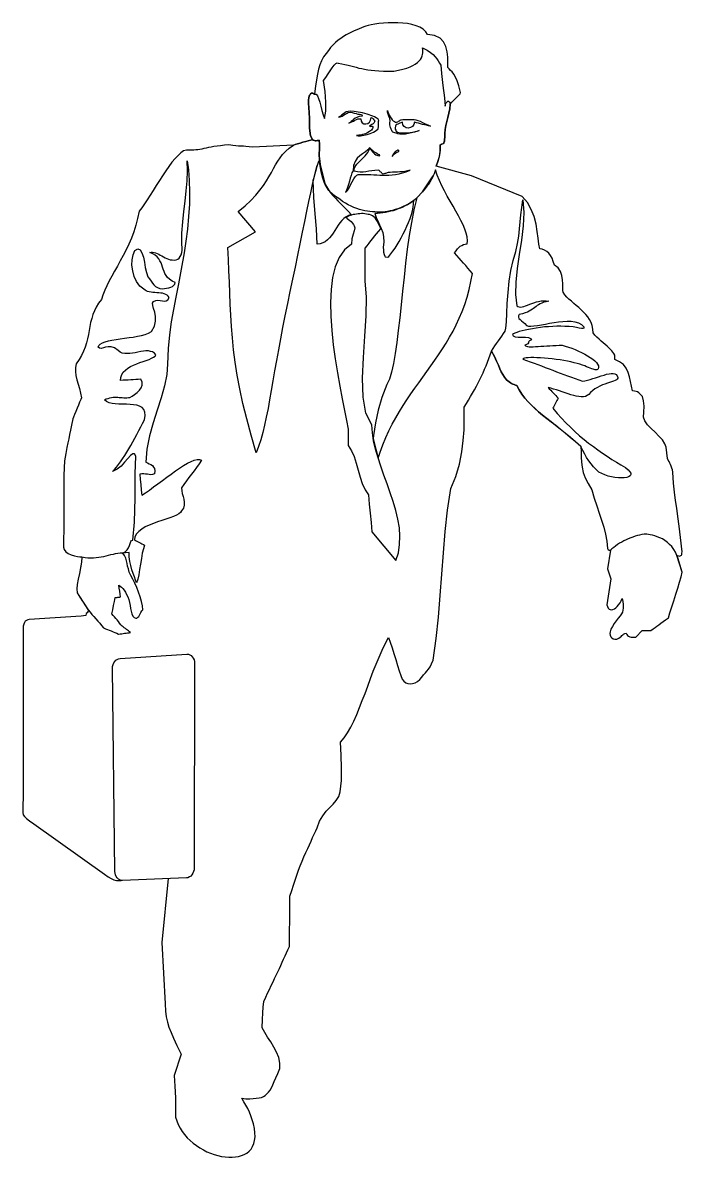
# Model space of a CAD drawing. Extents: x 142.26 to 143.29, y 55.93 to 57.7.
import ezdxf

# ---------------------------------------------------------------- set-up
doc = ezdxf.new("R2010")
doc.units = 0
doc.layers.get('0').update_dxf_attribs({"linetype": 'CONTINUOUS'})

msp = doc.modelspace()

# ---------------------------------------------------------------- linework, layer by layer
at = {"linetype": 'CONTINUOUS'}
for points in [[(142.4891, 56.3647), (142.4791, 56.2647), (142.4841, 56.1685), (142.4848, 56.1573), (142.486, 56.148), (142.4877, 56.1399), (142.4901, 56.1321), (142.4934, 56.124), (142.4974, 56.1147), (142.5027, 56.1035), (142.5093, 56.0899), (142.4984, 56.0564), (142.4993, 56.0399), (142.5001, 56.0214), (142.5005, 56.0038), (142.5003, 55.9914), (142.5022, 55.9854), (142.5046, 55.9797), (142.5074, 55.9742), (142.5108, 55.969), (142.5146, 55.964), (142.5186, 55.9592), (142.5232, 55.9549), (142.5281, 55.9507), (142.5332, 55.9469), (142.5384, 55.9435), (142.5439, 55.9402), (142.5496, 55.9373), (142.5553, 55.9349), (142.561, 55.9328), (142.5667, 55.9311), (142.5724, 55.9299), (142.5781, 55.929), (142.5836, 55.9285), (142.5889, 55.9285), (142.5941, 55.929), (142.5991, 55.9297), (142.6036, 55.9311), (142.6079, 55.933), (142.612, 55.9352), (142.6153, 55.938), (142.6184, 55.9414), (142.6208, 55.9454), (142.6229, 55.9499), (142.6241, 55.9549), (142.6248, 55.9607), (142.6246, 55.9668), (142.6239, 55.9738), (142.6222, 55.9809), (142.6203, 55.9873), (142.6181, 55.9935), (142.6158, 55.9992), (142.6132, 56.0047), (142.6103, 56.0102), (142.6072, 56.0154), (142.6039, 56.0209), (142.6101, 56.0202), (142.6165, 56.0202), (142.622, 56.0204), (142.6267, 56.0209), (142.631, 56.0214), (142.6348, 56.0223), (142.6379, 56.0238), (142.6408, 56.0254), (142.6434, 56.0276), (142.6458, 56.0302), (142.6482, 56.0335), (142.6503, 56.0373), (142.6524, 56.0418), (142.6548, 56.0471), (142.6574, 56.053), (142.6603, 56.0597), (142.6634, 56.0673), (142.6634, 56.0759), (142.6617, 56.0845), (142.6584, 56.0928), (142.6541, 56.1009), (142.6493, 56.109), (142.6443, 56.1166), (142.6398, 56.124), (142.636, 56.1311), (142.6362, 56.1442), (142.6367, 56.1545), (142.6372, 56.1635), (142.6382, 56.1721), (142.6415, 56.1788), (142.6443, 56.1852), (142.6474, 56.1911), (142.6501, 56.1971), (142.6529, 56.2028), (142.6553, 56.2083), (142.6579, 56.2135), (142.6603, 56.2185), (142.6627, 56.2238), (142.6648, 56.2288), (142.6672, 56.2335), (142.6693, 56.2385), (142.6717, 56.2435), (142.6741, 56.2483), (142.6762, 56.2533), (142.6786, 56.2585), (142.6786, 56.2816), (142.6791, 56.2997), (142.6793, 56.3171), (142.6793, 56.3371), (142.682, 56.3457), (142.6846, 56.354), (142.6872, 56.3621), (142.6898, 56.3699), (142.6927, 56.3776), (142.6955, 56.3847), (142.6984, 56.3919), (142.7012, 56.3985), (142.7041, 56.4052), (142.707, 56.4114), (142.7096, 56.4173), (142.7122, 56.423), (142.7148, 56.4288), (142.7172, 56.434), (142.7196, 56.439), (142.7217, 56.444), (142.7255, 56.4545), (142.7305, 56.4628), (142.736, 56.4697), (142.7415, 56.4757), (142.747, 56.4811), (142.7517, 56.4866), (142.7555, 56.4928), (142.7579, 56.5004), (142.7598, 56.518), (142.7601, 56.5373), (142.7591, 56.5573), (142.7584, 56.5778), (142.7639, 56.5847), (142.7693, 56.5926), (142.7743, 56.6014), (142.7791, 56.6109), (142.7836, 56.6211), (142.7881, 56.6319), (142.7924, 56.6428), (142.7967, 56.6542), (142.8008, 56.6657), (142.805, 56.6773), (142.8096, 56.6888), (142.8139, 56.7), (142.8186, 56.7111), (142.8234, 56.7219), (142.8284, 56.7319), (142.8336, 56.7414), (142.8362, 56.7342), (142.8389, 56.7257), (142.8417, 56.7166), (142.8446, 56.7071), (142.8474, 56.698), (142.8501, 56.6895), (142.8524, 56.6821), (142.8546, 56.6764), (142.8572, 56.6733), (142.8603, 56.6709), (142.8636, 56.6697), (142.8672, 56.6692), (142.871, 56.6697), (142.8748, 56.6709), (142.8786, 56.673), (142.8822, 56.6757), (142.8853, 56.6797), (142.8881, 56.6831), (142.891, 56.6861), (142.8934, 56.689), (142.896, 56.6923), (142.8984, 56.6959), (142.9008, 56.7004), (142.9031, 56.7059), (142.9079, 56.74), (142.9115, 56.7735), (142.9143, 56.8071), (142.9167, 56.8407), (142.9191, 56.874), (142.922, 56.9073), (142.9258, 56.9409), (142.931, 56.9745), (142.9386, 56.9935), (142.9443, 57.0128), (142.9479, 57.0319), (142.9503, 57.0497), (142.9515, 57.0664), (142.9517, 57.0809), (142.9517, 57.0928), (142.9517, 57.1019), (142.9553, 57.1076), (142.9586, 57.113), (142.9617, 57.1185), (142.9648, 57.1238), (142.9677, 57.129), (142.9708, 57.1345), (142.9734, 57.1397), (142.976, 57.145), (142.9786, 57.1502), (142.9812, 57.1557), (142.9836, 57.1611), (142.986, 57.1666), (142.9881, 57.1721), (142.9903, 57.1778), (142.9924, 57.1838), (142.9946, 57.1897), (142.9991, 57.1811), (143.0024, 57.174), (143.0053, 57.1676), (143.0074, 57.1621), (143.0096, 57.1573), (143.012, 57.1528), (143.0146, 57.1488), (143.0179, 57.1447), (143.0201, 57.1431), (143.022, 57.1414), (143.0239, 57.1402), (143.0258, 57.139), (143.0277, 57.138), (143.0296, 57.1371), (143.0317, 57.1364), (143.0339, 57.1357), (143.0377, 57.1288), (143.042, 57.1223), (143.0467, 57.1161), (143.0515, 57.1104), (143.0567, 57.105), (143.0624, 57.0997), (143.0681, 57.0945), (143.0743, 57.0895), (143.0808, 57.0842), (143.0877, 57.079), (143.0948, 57.0735), (143.102, 57.0678), (143.1098, 57.0616), (143.1177, 57.0552), (143.1258, 57.0483), (143.1343, 57.0407), (143.1346, 57.0319), (143.1346, 57.0238), (143.1351, 57.0157), (143.136, 57.0078), (143.1379, 56.9997), (143.1408, 56.9911), (143.1453, 56.9823), (143.1512, 56.9726), (143.1551, 56.9597), (143.1591, 56.9476), (143.1629, 56.9359), (143.1665, 56.925), (143.1698, 56.914), (143.1724, 56.903), (143.1746, 56.8921), (143.1758, 56.8809), (143.1762, 56.88), (143.177, 56.879), (143.1784, 56.8783), (143.1803, 56.8783), (143.1755, 56.8488), (143.181, 56.8333), (143.1748, 56.7928), (143.1755, 56.79), (143.1767, 56.7876), (143.1786, 56.7857), (143.1817, 56.7847), (143.1841, 56.7852), (143.1865, 56.7864), (143.1889, 56.7881), (143.191, 56.7902), (143.1931, 56.7928), (143.1953, 56.7957), (143.197, 56.799), (143.1986, 56.8026), (143.1996, 56.7981), (143.2001, 56.7931), (143.2001, 56.7873), (143.1993, 56.7812), (143.1977, 56.7788), (143.1953, 56.7757), (143.1924, 56.7721), (143.1891, 56.7678), (143.186, 56.7635), (143.1834, 56.759), (143.1812, 56.7547), (143.1801, 56.7507), (143.1796, 56.7478), (143.1801, 56.7452), (143.181, 56.7428), (143.1827, 56.7409), (143.1848, 56.7395), (143.1874, 56.739), (143.1903, 56.7392), (143.1936, 56.7407), (143.1958, 56.7419), (143.1972, 56.7433), (143.1984, 56.7445), (143.1996, 56.7457), (143.2005, 56.7469), (143.2017, 56.7476), (143.2029, 56.7481), (143.2048, 56.7483), (143.2058, 56.7464), (143.2072, 56.7447), (143.2086, 56.7435), (143.2105, 56.7426), (143.2127, 56.7421), (143.2151, 56.7419), (143.2177, 56.7419), (143.2203, 56.7423), (143.2298, 56.7526), (143.2436, 56.7526), (143.247, 56.7552), (143.2501, 56.7573), (143.2529, 56.7595), (143.256, 56.7616), (143.2591, 56.764), (143.2627, 56.7664), (143.2665, 56.769), (143.271, 56.7723), (143.2734, 56.7804), (143.2763, 56.7897), (143.2793, 56.7992), (143.2824, 56.8092), (143.2855, 56.819), (143.2884, 56.8283), (143.2908, 56.8366), (143.2927, 56.8438), (143.2846, 56.8697), (143.2865, 56.8692), (143.2882, 56.869), (143.2896, 56.8692), (143.2905, 56.8697), (143.2912, 56.8704), (143.2917, 56.8716), (143.2922, 56.8735), (143.2924, 56.8757), (143.2901, 56.898), (143.2879, 56.9159), (143.2858, 56.9309), (143.2839, 56.9438), (143.282, 56.9559), (143.2805, 56.9688), (143.2789, 56.983), (143.2777, 57.0004), (143.2772, 57.0038), (143.2765, 57.0066), (143.2755, 57.0095), (143.2743, 57.0121), (143.2732, 57.0145), (143.272, 57.0169), (143.2705, 57.0192), (143.2696, 57.0216), (143.2674, 57.0392), (143.2655, 57.0447), (143.2615, 57.0507), (143.256, 57.0564), (143.2501, 57.0626), (143.2439, 57.0685), (143.2384, 57.0745), (143.2341, 57.0804), (143.232, 57.0864), (143.2327, 57.0942), (143.2329, 57.1033), (143.2322, 57.1116), (143.2303, 57.1188), (143.2289, 57.1204), (143.2274, 57.1219), (143.226, 57.1233), (143.2246, 57.1245), (143.2227, 57.1257), (143.2205, 57.1264), (143.2179, 57.1271), (143.2148, 57.1276), (143.2134, 57.1347), (143.2117, 57.1419), (143.2101, 57.1492), (143.2079, 57.1561), (143.2048, 57.1628), (143.2005, 57.1685), (143.1946, 57.173), (143.187, 57.1766), (143.1874, 57.179), (143.1874, 57.1811), (143.187, 57.1833), (143.1858, 57.1857), (143.1843, 57.1878), (143.1824, 57.1902), (143.1803, 57.1923), (143.1777, 57.1947), (143.1751, 57.1973), (143.172, 57.1997), (143.1689, 57.2026), (143.1658, 57.2052), (143.1627, 57.2083), (143.1593, 57.2114), (143.1562, 57.2147), (143.1532, 57.2183), (143.1527, 57.224), (143.1517, 57.2295), (143.1501, 57.2342), (143.1477, 57.2388), (143.1451, 57.2431), (143.142, 57.2471), (143.1384, 57.2507), (143.1348, 57.2542), (143.131, 57.2576), (143.127, 57.2609), (143.1232, 57.2642), (143.1193, 57.2676), (143.1155, 57.2709), (143.1122, 57.2742), (143.1091, 57.2778), (143.1062, 57.2816), (143.106, 57.2845), (143.106, 57.289), (143.106, 57.2947), (143.1055, 57.3011), (143.1043, 57.3078), (143.1022, 57.3142), (143.0984, 57.3197), (143.0927, 57.3238), (143.091, 57.3297), (143.0891, 57.335), (143.0867, 57.3392), (143.0839, 57.3428), (143.0808, 57.3454), (143.0774, 57.3476), (143.0736, 57.3488), (143.0698, 57.3495), (143.0686, 57.3569), (143.0674, 57.3662), (143.066, 57.3769), (143.0641, 57.3883), (143.061, 57.4), (143.0565, 57.4111), (143.0505, 57.4219), (143.0422, 57.4314), (142.9629, 57.464), (142.9077, 57.4788), (142.9101, 57.4845), (142.9117, 57.4895), (142.9129, 57.494), (142.9134, 57.4981), (142.9139, 57.5016), (142.9139, 57.5052), (142.9139, 57.5085), (142.9141, 57.5121), (142.9167, 57.5133), (142.9186, 57.5142), (142.9198, 57.5154), (142.9205, 57.5169), (142.9208, 57.5183), (142.921, 57.5197), (142.921, 57.5214), (142.9212, 57.5233), (142.9212, 57.53), (142.922, 57.5364), (142.9232, 57.5426), (142.9246, 57.5488), (142.9262, 57.5552), (142.9277, 57.5616), (142.9291, 57.5685), (142.9298, 57.5757), (142.9322, 57.579), (142.9348, 57.5816), (142.9374, 57.584), (142.9398, 57.5864), (142.942, 57.5883), (142.9439, 57.5902), (142.9453, 57.5921), (142.946, 57.594), (142.9431, 57.6045), (142.9405, 57.6123), (142.9379, 57.6183), (142.9353, 57.6228), (142.9329, 57.6262), (142.9305, 57.6285), (142.9284, 57.6309), (142.9262, 57.6331), (142.9262, 57.6409), (142.926, 57.6492), (142.9253, 57.6578), (142.9232, 57.6659), (142.9196, 57.6733), (142.9139, 57.679), (142.9055, 57.6831), (142.8943, 57.6847), (142.8915, 57.6892), (142.8874, 57.6931), (142.8824, 57.6962), (142.8767, 57.6985), (142.8701, 57.7004), (142.8631, 57.7019), (142.8558, 57.7026), (142.8481, 57.7031), (142.8403, 57.7033), (142.8327, 57.7031), (142.8253, 57.7026), (142.8184, 57.7019), (142.812, 57.7009), (142.8062, 57.7), (142.8015, 57.699), (142.7977, 57.6978), (142.7946, 57.6966), (142.791, 57.6952), (142.7874, 57.6938), (142.7836, 57.6921), (142.7796, 57.6904), (142.7755, 57.6885), (142.7715, 57.6864), (142.7672, 57.6843), (142.7629, 57.6816), (142.7589, 57.6788), (142.7546, 57.6757), (142.7505, 57.6723), (142.7467, 57.6685), (142.7429, 57.6645), (142.7393, 57.66), (142.736, 57.6552), (142.732, 57.6497), (142.7286, 57.6438), (142.726, 57.6376), (142.7239, 57.6304), (142.7222, 57.6228), (142.7208, 57.6138), (142.7193, 57.6038), (142.7177, 57.5921), (142.7153, 57.5931), (142.7132, 57.5931), (142.7115, 57.5919), (142.7101, 57.5897), (142.7089, 57.5864), (142.7082, 57.5821), (142.7082, 57.5769), (142.7086, 57.5704), (142.7096, 57.5538), (142.7101, 57.5383), (142.7113, 57.5264), (142.7146, 57.5207), (142.7117, 57.5197), (142.7079, 57.5185), (142.7039, 57.5173), (142.6996, 57.5162), (142.6953, 57.515), (142.6912, 57.5138), (142.6877, 57.5128), (142.6848, 57.5119), (142.6213, 57.5085), (142.6155, 57.5092), (142.6105, 57.5097), (142.6065, 57.51), (142.6027, 57.5102), (142.5989, 57.5104), (142.5946, 57.5107), (142.5898, 57.5114), (142.5839, 57.5121), (142.577, 57.5116), (142.5708, 57.5109), (142.5653, 57.5102), (142.5605, 57.5095), (142.556, 57.5088), (142.552, 57.5081), (142.5484, 57.5071), (142.5448, 57.5064), (142.5415, 57.5057), (142.5384, 57.5052), (142.5353, 57.5045), (142.5322, 57.5043), (142.5289, 57.5038), (142.5253, 57.5038), (142.5215, 57.5038), (142.5174, 57.504), (142.5131, 57.5026), (142.5089, 57.4997), (142.5043, 57.4957), (142.4996, 57.4907), (142.4948, 57.485), (142.4901, 57.4783), (142.4851, 57.4714), (142.48, 57.464), (142.4751, 57.4564), (142.4703, 57.4485), (142.4655, 57.4409), (142.4608, 57.4333), (142.4562, 57.4261), (142.4517, 57.4197), (142.4477, 57.4138), (142.4436, 57.4085), (142.4412, 57.3971), (142.4384, 57.3864), (142.4351, 57.3761), (142.4315, 57.3662), (142.4274, 57.3569), (142.4232, 57.3478), (142.4186, 57.339), (142.4141, 57.3307), (142.4096, 57.3226), (142.4051, 57.3145), (142.4008, 57.3069), (142.3967, 57.2995), (142.3931, 57.2919), (142.3898, 57.2847), (142.387, 57.2773), (142.3846, 57.2702), (142.3801, 57.2645), (142.3765, 57.2585), (142.3736, 57.2526), (142.3712, 57.2466), (142.3693, 57.2404), (142.3677, 57.2342), (142.3665, 57.2281), (142.3653, 57.2219), (142.3641, 57.2154), (142.3627, 57.209), (142.361, 57.2026), (142.3591, 57.1959), (142.3567, 57.1895), (142.3536, 57.1828), (142.3498, 57.1764), (142.3451, 57.1697), (142.3439, 57.1638), (142.3439, 57.1578), (142.3446, 57.1514), (142.3462, 57.1447), (142.3481, 57.138), (142.3501, 57.1309), (142.352, 57.124), (142.3534, 57.1166), (142.3522, 57.1138), (142.3505, 57.1097), (142.3486, 57.105), (142.3467, 57.1002), (142.3446, 57.0952), (142.3427, 57.0904), (142.341, 57.0864), (142.3398, 57.0835), (142.3379, 57.0738), (142.3362, 57.0657), (142.3348, 57.059), (142.3334, 57.0526), (142.332, 57.0461), (142.3305, 57.0388), (142.3289, 57.0295), (142.327, 57.018), (142.3258, 56.9957), (142.3258, 56.9614), (142.326, 56.9216), (142.3253, 56.883), (142.3262, 56.879), (142.3289, 56.8757), (142.3327, 56.873), (142.3374, 56.8709), (142.3422, 56.8695), (142.347, 56.8683), (142.351, 56.8678), (142.3539, 56.8676), (142.3534, 56.8595), (142.352, 56.8509), (142.3503, 56.8419), (142.3484, 56.833), (142.3467, 56.8247), (142.346, 56.8176), (142.3467, 56.8116), (142.3491, 56.8073), (142.3636, 56.7847), (142.3631, 56.7816), (142.362, 56.7804), (142.3608, 56.779), (142.3603, 56.7759), (142.3529, 56.775), (142.2717, 56.7695), (142.2693, 56.7692), (142.2672, 56.7683), (142.2655, 56.7669), (142.2641, 56.765), (142.2631, 56.7626), (142.2624, 56.7595), (142.2622, 56.7561), (142.262, 56.7521), (142.262, 56.4902), (142.2617, 56.4802), (142.2615, 56.473), (142.2617, 56.468), (142.2624, 56.4642), (142.2641, 56.4614), (142.2672, 56.4583), (142.272, 56.4547), (142.2789, 56.45), (142.3896, 56.3714), (142.3951, 56.3673), (142.3996, 56.3645), (142.4039, 56.3626), (142.4079, 56.3616), (142.4117, 56.3614), (142.4155, 56.3616), (142.4155, 56.3616)], [(142.7255, 57.4873), (142.7255, 57.4883), (142.7251, 57.4976), (142.7253, 57.5062), (142.7255, 57.5135), (142.7248, 57.5197), (142.7232, 57.519), (142.7217, 57.5188), (142.7203, 57.5185), (142.7189, 57.5185), (142.7177, 57.5188), (142.7165, 57.5193), (142.7153, 57.5197), (142.7143, 57.5204), (142.7113, 57.5264), (142.7101, 57.5383), (142.7096, 57.5538), (142.7086, 57.5704), (142.7082, 57.5769), (142.7082, 57.5821), (142.7089, 57.5864), (142.7101, 57.5897), (142.7115, 57.5916), (142.7132, 57.5928), (142.7153, 57.5928), (142.7177, 57.5916), (142.7203, 57.5916), (142.7224, 57.589), (142.7241, 57.5847), (142.7258, 57.579), (142.7274, 57.5726), (142.7291, 57.5657), (142.731, 57.559), (142.7334, 57.5533), (142.7353, 57.5647), (142.7355, 57.5792), (142.7346, 57.5957), (142.732, 57.6131), (142.7355, 57.6178), (142.7391, 57.6231), (142.7424, 57.6281), (142.7455, 57.6328), (142.7482, 57.6366), (142.7508, 57.6395), (142.7529, 57.6407), (142.7548, 57.6402), (142.7603, 57.6392), (142.7653, 57.6381), (142.7701, 57.6369), (142.7743, 57.6357), (142.7786, 57.6347), (142.7829, 57.6335), (142.7872, 57.6323), (142.7915, 57.6314), (142.796, 57.6304), (142.801, 57.6297), (142.8062, 57.6288), (142.812, 57.6283), (142.8181, 57.6278), (142.8253, 57.6276), (142.8329, 57.6276), (142.8415, 57.6276), (142.8491, 57.629), (142.856, 57.6304), (142.862, 57.6323), (142.8672, 57.6343), (142.8715, 57.6364), (142.8753, 57.6385), (142.8786, 57.6409), (142.8812, 57.6435), (142.8832, 57.6459), (142.8848, 57.6485), (142.8858, 57.6512), (142.8865, 57.6538), (142.887, 57.6564), (142.887, 57.6588), (142.887, 57.6614), (142.8865, 57.6638), (142.8936, 57.6602), (142.8991, 57.6566), (142.9031, 57.6533), (142.9065, 57.65), (142.9089, 57.6466), (142.911, 57.6435), (142.9129, 57.6402), (142.9151, 57.6371), (142.916, 57.624), (142.9184, 57.605), (142.9208, 57.5859), (142.9217, 57.5728), (142.9227, 57.5757), (142.9236, 57.5778), (142.9251, 57.5795), (142.9262, 57.5804), (142.9274, 57.5804), (142.9286, 57.5797), (142.9293, 57.5783), (142.9298, 57.5759), (142.9291, 57.5685), (142.9277, 57.5616), (142.9262, 57.5552), (142.9246, 57.549), (142.9232, 57.5426), (142.922, 57.5364), (142.9212, 57.53), (142.9212, 57.5233), (142.921, 57.5214), (142.921, 57.5197), (142.9208, 57.5181), (142.9205, 57.5166), (142.9198, 57.5154), (142.9186, 57.514), (142.9167, 57.5131), (142.9141, 57.5119), (142.9139, 57.504), (142.9131, 57.4964), (142.911, 57.4876), (142.908, 57.4787)], [(142.7551, 57.5557), (142.7579, 57.5559), (142.7608, 57.5571), (142.7631, 57.5585), (142.7655, 57.56), (142.7679, 57.5614), (142.7705, 57.5626), (142.7734, 57.5631), (142.7765, 57.5626), (142.7798, 57.5616), (142.7829, 57.5612), (142.7855, 57.5604), (142.7881, 57.56), (142.79, 57.5595), (142.7915, 57.559), (142.7924, 57.5581), (142.7924, 57.5571), (142.7877, 57.5564), (142.7841, 57.5552), (142.7812, 57.5538), (142.7789, 57.5521), (142.777, 57.5504), (142.775, 57.5488), (142.7734, 57.5473), (142.7712, 57.5462), (142.7736, 57.5471), (142.776, 57.5483), (142.7784, 57.5495), (142.7808, 57.5509), (142.7831, 57.5519), (142.7853, 57.5528), (142.7877, 57.5531), (142.79, 57.5528), (142.7905, 57.549), (142.7924, 57.5466), (142.7948, 57.5452), (142.7979, 57.545), (142.8008, 57.5457), (142.8034, 57.5476), (142.8053, 57.5507), (142.8062, 57.555), (142.8081, 57.554), (142.8093, 57.5528), (142.8103, 57.5514), (142.812, 57.55), (142.8117, 57.5483), (142.8112, 57.5471), (142.8105, 57.5462), (142.8096, 57.5452), (142.8084, 57.5445), (142.8072, 57.5438), (142.8055, 57.5428), (142.8036, 57.5416), (142.8046, 57.5409), (142.806, 57.5412), (142.8077, 57.5412), (142.8089, 57.5407), (142.8091, 57.5395), (142.8086, 57.5376), (142.807, 57.5354), (142.8036, 57.5331), (142.8012, 57.5316), (142.7993, 57.5304), (142.7972, 57.5297), (142.7953, 57.5288), (142.7929, 57.5283), (142.7903, 57.5276), (142.7872, 57.5271), (142.7834, 57.5266), (142.786, 57.5261), (142.7898, 57.5264), (142.7946, 57.5271), (142.7998, 57.5283), (142.8048, 57.53), (142.8098, 57.5321), (142.8141, 57.5345), (142.8174, 57.5373), (142.8177, 57.5407), (142.8177, 57.5438), (142.8177, 57.5466), (142.8177, 57.549), (142.8181, 57.55), (142.8177, 57.5511), (142.817, 57.5523), (142.8155, 57.5535), (142.8139, 57.5547), (142.8115, 57.5559), (142.8089, 57.5569), (142.806, 57.5581), (142.8029, 57.5592), (142.7998, 57.5602), (142.7962, 57.5612), (142.7929, 57.5621), (142.7896, 57.5628), (142.786, 57.5635), (142.7829, 57.564), (142.7798, 57.5645), (142.7746, 57.565), (142.7705, 57.5645), (142.7674, 57.5638), (142.765, 57.5623), (142.7629, 57.5609), (142.7605, 57.559), (142.7581, 57.5573), (142.7551, 57.5557)], [(142.8815, 57.5345), (142.8779, 57.5333), (142.8739, 57.5321), (142.8693, 57.5309), (142.8646, 57.53), (142.8598, 57.529), (142.8553, 57.5288), (142.8512, 57.5288), (142.8479, 57.5295), (142.8453, 57.5304), (142.8431, 57.5309), (142.8415, 57.5316), (142.8403, 57.5323), (142.8393, 57.5333), (142.8384, 57.5347), (142.8377, 57.5366), (142.8367, 57.5395), (142.8353, 57.5433), (142.8355, 57.5469), (142.836, 57.55), (142.8355, 57.5533), (142.8341, 57.5569), (142.8327, 57.5602), (142.832, 57.5635), (142.832, 57.5662), (142.8324, 57.5638), (142.8334, 57.5614), (142.8346, 57.5588), (142.836, 57.5562), (142.8374, 57.5538), (142.8391, 57.5516), (142.8408, 57.5497), (142.8427, 57.5485), (142.8443, 57.5478), (142.846, 57.5478), (142.8477, 57.5483), (142.8491, 57.549), (142.8503, 57.55), (142.8515, 57.5507), (142.8524, 57.5514), (142.8531, 57.5516), (142.8558, 57.5519), (142.8582, 57.5521), (142.8605, 57.5521), (142.8629, 57.5521), (142.865, 57.5519), (142.8672, 57.5519), (142.8691, 57.5519), (142.871, 57.5521), (142.8734, 57.5521), (142.8762, 57.5514), (142.8793, 57.5504), (142.8829, 57.549), (142.8867, 57.5471), (142.8908, 57.5452), (142.8948, 57.5433), (142.8991, 57.5414), (142.896, 57.5421), (142.8929, 57.5428), (142.8898, 57.5435), (142.8867, 57.5443), (142.8834, 57.545), (142.8803, 57.5459), (142.8772, 57.5466), (142.8741, 57.5476), (142.8731, 57.5438), (142.871, 57.5409), (142.8679, 57.5392), (142.8643, 57.5385), (142.8608, 57.539), (142.8579, 57.5407), (142.8558, 57.5435), (142.855, 57.5476), (142.8539, 57.5471), (142.8527, 57.5466), (142.8512, 57.5462), (142.8501, 57.5457), (142.8489, 57.5452), (142.8477, 57.5447), (142.8465, 57.5443), (142.8453, 57.5438), (142.8443, 57.5414), (142.8439, 57.539), (142.8439, 57.5369), (142.8446, 57.5352), (142.8455, 57.5335), (142.8474, 57.5323), (142.8496, 57.5314), (142.8524, 57.5309), (142.8558, 57.5309), (142.8593, 57.5309), (142.8631, 57.5312), (142.867, 57.5316), (142.871, 57.5323), (142.8748, 57.5331), (142.8781, 57.5338), (142.8815, 57.5345)], [(142.6848, 57.5119), (142.6877, 57.5128), (142.6912, 57.5138), (142.6953, 57.515), (142.6996, 57.5162), (142.7039, 57.5173), (142.7079, 57.5183), (142.7115, 57.5195), (142.7143, 57.5204), (142.7153, 57.5197), (142.7165, 57.5193), (142.7177, 57.5188), (142.7189, 57.5185), (142.7203, 57.5185), (142.7217, 57.5188), (142.7232, 57.519), (142.7248, 57.5197), (142.7255, 57.5135), (142.7253, 57.5062), (142.7251, 57.4976), (142.7255, 57.4883), (142.7236, 57.4845), (142.7215, 57.4785), (142.7193, 57.4707), (142.7167, 57.4611), (142.7141, 57.45), (142.7113, 57.4373), (142.7084, 57.4235), (142.7051, 57.4083), (142.702, 57.3923), (142.6984, 57.3754), (142.6948, 57.3576), (142.6912, 57.3395), (142.6874, 57.3207), (142.6834, 57.3019), (142.6793, 57.2828), (142.6753, 57.2638), (142.6713, 57.245), (142.6677, 57.2266), (142.6643, 57.209), (142.6613, 57.1916), (142.6582, 57.175), (142.6553, 57.1588), (142.6527, 57.1431), (142.6501, 57.1281), (142.6474, 57.1135), (142.6451, 57.0997), (142.6422, 57.0864), (142.6396, 57.0738), (142.6367, 57.0621), (142.6336, 57.0509), (142.6303, 57.0404), (142.6267, 57.0307), (142.6186, 57.058), (142.6117, 57.0838), (142.6058, 57.1078), (142.601, 57.1304), (142.597, 57.1519), (142.5939, 57.1721), (142.5912, 57.1916), (142.5893, 57.2102), (142.5877, 57.2283), (142.5867, 57.2457), (142.5858, 57.263), (142.5851, 57.2804), (142.5846, 57.2976), (142.5839, 57.3152), (142.5832, 57.3331), (142.5822, 57.3516), (142.6253, 57.3761), (142.5984, 57.4081), (142.6091, 57.4169), (142.6181, 57.4254), (142.6258, 57.4335), (142.6322, 57.4414), (142.6377, 57.4488), (142.6424, 57.4557), (142.6465, 57.4623), (142.6503, 57.469), (142.6536, 57.475), (142.6567, 57.4809), (142.6601, 57.4866), (142.6639, 57.4921), (142.6679, 57.4973), (142.6727, 57.5023), (142.6782, 57.5071), (142.6848, 57.5119)], [(142.8134, 57.4997), (142.8117, 57.5009), (142.8101, 57.5021), (142.8089, 57.5031), (142.8077, 57.504), (142.8065, 57.505), (142.8055, 57.5059), (142.8046, 57.5069), (142.8039, 57.5078), (142.8008, 57.5043), (142.7972, 57.5011), (142.7929, 57.4983), (142.7886, 57.495), (142.7846, 57.4912), (142.7812, 57.4862), (142.7789, 57.48), (142.7779, 57.4716), (142.7762, 57.4685), (142.7748, 57.4645), (142.7734, 57.46), (142.7722, 57.4552), (142.7708, 57.4502), (142.7693, 57.4457), (142.7679, 57.4414), (142.7662, 57.4378), (142.7691, 57.4409), (142.7717, 57.4452), (142.7741, 57.4497), (142.7767, 57.4545), (142.7791, 57.4588), (142.7815, 57.4623), (142.7836, 57.4647), (142.786, 57.4657), (142.791, 57.4659), (142.796, 57.4659), (142.8008, 57.4659), (142.8055, 57.4657), (142.8103, 57.4654), (142.815, 57.4652), (142.8196, 57.465), (142.8243, 57.4647), (142.8291, 57.4647), (142.8341, 57.465), (142.8391, 57.4652), (142.8443, 57.4659), (142.8498, 57.4671), (142.8553, 57.4683), (142.8612, 57.4702), (142.8674, 57.4726), (142.8629, 57.4714), (142.8589, 57.4704), (142.8548, 57.47), (142.851, 57.47), (142.8474, 57.4697), (142.8436, 57.4697), (142.8398, 57.4695), (142.8358, 57.4692), (142.8343, 57.469), (142.8329, 57.4688), (142.8315, 57.4683), (142.8303, 57.4681), (142.8289, 57.4676), (142.8274, 57.4673), (142.8262, 57.4669), (142.8248, 57.4664), (142.8239, 57.4671), (142.8231, 57.4681), (142.8222, 57.4688), (142.8212, 57.4695), (142.8203, 57.4702), (142.8196, 57.4709), (142.8186, 57.4719), (142.8177, 57.4726), (142.8122, 57.4723), (142.8074, 57.4716), (142.8027, 57.4709), (142.7981, 57.4702), (142.7939, 57.4697), (142.7893, 57.4697), (142.7848, 57.4702), (142.7798, 57.4712), (142.7796, 57.4747), (142.781, 57.4783), (142.7841, 57.4821), (142.7879, 57.4862), (142.7924, 57.4904), (142.797, 57.4952), (142.801, 57.5004), (142.8041, 57.5064), (142.8055, 57.505), (142.807, 57.5033), (142.8081, 57.5014), (142.8098, 57.4997), (142.8115, 57.4981), (142.8136, 57.4966), (142.8165, 57.4954), (142.8198, 57.495), (142.8191, 57.4966), (142.8174, 57.4973), (142.8155, 57.4981), (142.8134, 57.4997)], [(142.8484, 57.5045), (142.8477, 57.5038), (142.8465, 57.5031), (142.8453, 57.5021), (142.8439, 57.5011), (142.8427, 57.5), (142.8412, 57.4983), (142.8403, 57.4964), (142.8393, 57.494), (142.841, 57.4964), (142.8429, 57.4981), (142.8448, 57.4995), (142.8467, 57.5007), (142.8484, 57.5014), (142.8493, 57.5023), (142.8493, 57.5033), (142.8484, 57.5045)], [(142.4462, 57.1457), (142.4422, 57.1454), (142.4381, 57.145), (142.4343, 57.1447), (142.4303, 57.1445), (142.4265, 57.1442), (142.4224, 57.1442), (142.4186, 57.144), (142.4146, 57.1438), (142.4148, 57.1485), (142.4162, 57.1528), (142.4186, 57.1566), (142.422, 57.1597), (142.4258, 57.1628), (142.43, 57.1654), (142.4348, 57.1676), (142.4398, 57.1697), (142.4448, 57.1716), (142.4498, 57.1733), (142.4546, 57.175), (142.4591, 57.1766), (142.4629, 57.1783), (142.466, 57.18), (142.4684, 57.1816), (142.4698, 57.1835), (142.4674, 57.1864), (142.4646, 57.1883), (142.4612, 57.1892), (142.4579, 57.19), (142.4541, 57.19), (142.4501, 57.1895), (142.446, 57.1888), (142.4417, 57.188), (142.4374, 57.1871), (142.4332, 57.1864), (142.4291, 57.1859), (142.4251, 57.1857), (142.421, 57.1859), (142.4172, 57.1866), (142.4136, 57.188), (142.4105, 57.1904), (142.4048, 57.1945), (142.3996, 57.1964), (142.3951, 57.1964), (142.391, 57.1957), (142.3877, 57.1945), (142.3843, 57.1938), (142.3817, 57.194), (142.3793, 57.1959), (142.3805, 57.1985), (142.3827, 57.2007), (142.386, 57.2026), (142.3903, 57.2042), (142.3955, 57.2057), (142.401, 57.2069), (142.4074, 57.2078), (142.4139, 57.2088), (142.4208, 57.2097), (142.4277, 57.2107), (142.4343, 57.2116), (142.441, 57.2128), (142.4474, 57.2142), (142.4531, 57.2157), (142.4584, 57.2178), (142.4629, 57.22), (142.4674, 57.2285), (142.4693, 57.2364), (142.4693, 57.2438), (142.4681, 57.2504), (142.4662, 57.2561), (142.4648, 57.2611), (142.4646, 57.2647), (142.466, 57.2673), (142.4696, 57.269), (142.4729, 57.2692), (142.4765, 57.269), (142.4798, 57.2683), (142.4829, 57.2678), (142.4858, 57.2683), (142.4884, 57.27), (142.4905, 57.2735), (142.4891, 57.2754), (142.4874, 57.2771), (142.4853, 57.2783), (142.4827, 57.2792), (142.48, 57.28), (142.4772, 57.2804), (142.4741, 57.2807), (142.4712, 57.2809), (142.4681, 57.2812), (142.4651, 57.2814), (142.4622, 57.2819), (142.4593, 57.2821), (142.4567, 57.2828), (142.4546, 57.2838), (142.4527, 57.285), (142.451, 57.2864), (142.4446, 57.2914), (142.4393, 57.2983), (142.4358, 57.3062), (142.4334, 57.315), (142.4322, 57.3238), (142.4324, 57.3326), (142.4341, 57.3404), (142.437, 57.3471), (142.4417, 57.3495), (142.4453, 57.3481), (142.4479, 57.3433), (142.4501, 57.3366), (142.4517, 57.3288), (142.4531, 57.3204), (142.455, 57.3123), (142.4572, 57.3059), (142.4598, 57.3026), (142.4622, 57.2992), (142.4643, 57.2961), (142.4667, 57.2933), (142.4691, 57.2909), (142.4722, 57.289), (142.4758, 57.2876), (142.4803, 57.2871), (142.4834, 57.2873), (142.4865, 57.2878), (142.4898, 57.2885), (142.4929, 57.2895), (142.4958, 57.2909), (142.4979, 57.2926), (142.4993, 57.2945), (142.4998, 57.2969), (142.4951, 57.2992), (142.4912, 57.3019), (142.4881, 57.3047), (142.4858, 57.3078), (142.4839, 57.3109), (142.4824, 57.3142), (142.4812, 57.3176), (142.48, 57.3211), (142.4789, 57.3245), (142.4777, 57.3278), (142.476, 57.3309), (142.4741, 57.334), (142.4717, 57.3369), (142.4686, 57.3395), (142.4648, 57.3419), (142.4601, 57.344), (142.4624, 57.3442), (142.4646, 57.3442), (142.467, 57.3438), (142.4693, 57.3431), (142.4717, 57.3421), (142.4741, 57.3412), (142.4765, 57.3397), (142.4789, 57.3385), (142.4815, 57.3371), (142.4841, 57.3357), (142.4867, 57.3345), (142.4896, 57.3335), (142.4922, 57.3326), (142.4953, 57.3321), (142.4982, 57.3319), (142.5012, 57.3321), (142.5039, 57.3335), (142.506, 57.3352), (142.5079, 57.3376), (142.5093, 57.3404), (142.5101, 57.3438), (142.5108, 57.3476), (142.5108, 57.3516), (142.5103, 57.3562), (142.5105, 57.3742), (142.5117, 57.3916), (142.5134, 57.4081), (142.5155, 57.4242), (142.5172, 57.4402), (142.5186, 57.4557), (142.5191, 57.4714), (142.5184, 57.4871), (142.5205, 57.4731), (142.5217, 57.4566), (142.5222, 57.4385), (142.522, 57.4195), (142.5208, 57.4), (142.5191, 57.3804), (142.5167, 57.3614), (142.5139, 57.3435), (142.5093, 57.3178), (142.5051, 57.295), (142.501, 57.2742), (142.497, 57.2547), (142.4936, 57.2352), (142.491, 57.2152), (142.4889, 57.1935), (142.4879, 57.1692), (142.487, 57.1528), (142.4832, 57.1354), (142.4779, 57.1166), (142.4715, 57.0973), (142.4653, 57.0773), (142.4596, 57.0569), (142.4555, 57.0364), (142.4541, 57.0159), (142.4565, 57.0147), (142.4591, 57.0135), (142.4617, 57.0121), (142.4643, 57.0104), (142.4662, 57.0083), (142.4677, 57.0057), (142.4681, 57.0021), (142.4674, 56.9976), (142.4646, 56.9964), (142.462, 56.9961), (142.4591, 56.9964), (142.4565, 56.9969), (142.4536, 56.9973), (142.4508, 56.9976), (142.4477, 56.9976), (142.4446, 56.9969), (142.4453, 56.9888), (142.446, 56.9807), (142.4467, 56.9723), (142.4477, 56.9642), (142.4536, 56.968), (142.4598, 56.9723), (142.4662, 56.9771), (142.4729, 56.9821), (142.4798, 56.9871), (142.4867, 56.9923), (142.4934, 56.9973), (142.5003, 57.0023), (142.5067, 57.0066), (142.5129, 57.0107), (142.5189, 57.0142), (142.5246, 57.0171), (142.5296, 57.019), (142.5341, 57.02), (142.5379, 57.02), (142.5412, 57.0188), (142.5374, 57.0131), (142.5334, 57.0076), (142.5296, 57.0023), (142.5255, 56.9971), (142.5212, 56.9919), (142.5174, 56.9866), (142.5134, 56.9811), (142.5096, 56.9757), (142.5101, 56.9711), (142.511, 56.9666), (142.5124, 56.9623), (142.5136, 56.9578), (142.5141, 56.9533), (142.5141, 56.9488), (142.5127, 56.944), (142.5096, 56.9395), (142.5084, 56.9371), (142.5058, 56.9349), (142.502, 56.9328), (142.4972, 56.9309), (142.4917, 56.9288), (142.4855, 56.9269), (142.4791, 56.9247), (142.4724, 56.9223), (142.4658, 56.92), (142.4593, 56.9173), (142.4531, 56.9145), (142.4477, 56.9111), (142.4431, 56.9076), (142.4396, 56.9038), (142.437, 56.8992), (142.436, 56.8942), (142.4379, 56.8935), (142.4401, 56.8923), (142.442, 56.8914), (142.4441, 56.8902), (142.446, 56.889), (142.4479, 56.8881), (142.4501, 56.8869), (142.452, 56.8861), (142.4501, 56.8804), (142.4484, 56.8733), (142.447, 56.865), (142.4458, 56.8564), (142.4443, 56.8478), (142.4431, 56.8397), (142.4415, 56.8326), (142.4396, 56.8269), (142.4379, 56.8314), (142.436, 56.8364), (142.4341, 56.8419), (142.4322, 56.8476), (142.4305, 56.854), (142.4291, 56.8607), (142.4281, 56.8676), (142.4277, 56.8747), (142.417, 56.8735), (142.4217, 56.8757), (142.4248, 56.8788), (142.427, 56.8821), (142.4284, 56.8857), (142.4293, 56.8888), (142.4303, 56.8916), (142.4315, 56.8933), (142.4334, 56.894), (142.4362, 56.9221), (142.4372, 56.9599), (142.4374, 56.9978), (142.4381, 57.0252), (142.436, 57.029), (142.4334, 57.029), (142.4298, 57.0261), (142.4258, 57.0214), (142.4208, 57.0157), (142.4153, 57.0097), (142.4089, 57.0047), (142.4017, 57.0011), (142.4048, 57.0045), (142.4082, 57.008), (142.4112, 57.0121), (142.4146, 57.0166), (142.4177, 57.0211), (142.421, 57.0261), (142.4241, 57.0314), (142.4272, 57.0366), (142.4305, 57.0421), (142.4336, 57.0478), (142.4367, 57.0535), (142.4398, 57.0592), (142.4429, 57.0652), (142.446, 57.0709), (142.4489, 57.0766), (142.452, 57.0823), (142.4529, 57.089), (142.4524, 57.0942), (142.4508, 57.0983), (142.4482, 57.1014), (142.4443, 57.1035), (142.4398, 57.105), (142.4348, 57.1057), (142.4293, 57.1061), (142.4236, 57.1064), (142.4177, 57.1064), (142.412, 57.1066), (142.4062, 57.1069), (142.4012, 57.1076), (142.3965, 57.1088), (142.3927, 57.1107), (142.3896, 57.1135), (142.3922, 57.1147), (142.3951, 57.1157), (142.3977, 57.1164), (142.4001, 57.1171), (142.4027, 57.1173), (142.4051, 57.1173), (142.4077, 57.1173), (142.4101, 57.1173), (142.4124, 57.1171), (142.4148, 57.1171), (142.4172, 57.1169), (142.4196, 57.1166), (142.422, 57.1166), (142.4243, 57.1166), (142.4267, 57.1169), (142.4291, 57.1171), (142.4327, 57.1192), (142.4365, 57.1219), (142.4403, 57.125), (142.4439, 57.1283), (142.4465, 57.1321), (142.4482, 57.1364), (142.4482, 57.1409), (142.4462, 57.1457)], [(142.7217, 57.3569), (142.7208, 57.3807), (142.7186, 57.4045), (142.7165, 57.4297), (142.7155, 57.4571), (142.717, 57.4611), (142.7181, 57.4654), (142.7191, 57.47), (142.7203, 57.474), (142.7215, 57.4781), (142.7227, 57.4819), (142.7241, 57.4852), (142.726, 57.4881), (142.7265, 57.4795), (142.7274, 57.4716), (142.7291, 57.4647), (142.731, 57.4583), (142.7334, 57.4523), (142.7363, 57.4469), (142.7393, 57.4421), (142.7429, 57.4373), (142.7465, 57.4331), (142.7503, 57.4288), (142.7543, 57.4247), (142.7584, 57.4207), (142.7627, 57.4164), (142.7667, 57.4121), (142.771, 57.4078), (142.775, 57.4031), (142.7708, 57.4019), (142.767, 57.3997), (142.7634, 57.3971), (142.7603, 57.3938), (142.7574, 57.3902), (142.7546, 57.3864), (142.752, 57.3823), (142.7493, 57.3783), (142.7467, 57.374), (142.7441, 57.3702), (142.741, 57.3666), (142.7379, 57.3635), (142.7346, 57.3607), (142.7308, 57.3588), (142.7265, 57.3573), (142.7217, 57.3569)], [(142.7255, 57.4883), (142.7262, 57.4828), (142.7262, 57.4838), (142.7255, 57.4883)], [(142.7346, 57.45), (142.7334, 57.4523), (142.7329, 57.4533), (142.7327, 57.454), (142.7303, 57.4616), (142.7282, 57.4704), (142.7267, 57.4793), (142.7262, 57.4828), (142.7262, 57.4838), (142.7346, 57.45)], [(142.8174, 57.0221), (142.8205, 57.0314), (142.8246, 57.0431), (142.8293, 57.0542), (142.8341, 57.065), (142.8393, 57.0752), (142.8448, 57.0852), (142.8503, 57.095), (142.8562, 57.1045), (142.8622, 57.1135), (142.8684, 57.1226), (142.8746, 57.1316), (142.8808, 57.1402), (142.887, 57.149), (142.8934, 57.1576), (142.8996, 57.1664), (142.9058, 57.1752), (142.9117, 57.184), (142.9177, 57.1931), (142.9234, 57.2021), (142.9289, 57.2114), (142.9343, 57.2209), (142.9393, 57.2309), (142.9441, 57.2412), (142.9486, 57.2516), (142.9527, 57.2626), (142.9562, 57.274), (142.9596, 57.2859), (142.9622, 57.2983), (142.9646, 57.3111), (142.961, 57.3154), (142.9574, 57.3195), (142.9541, 57.3235), (142.9505, 57.3273), (142.9472, 57.3312), (142.9436, 57.3352), (142.9403, 57.3392), (142.9367, 57.3435), (142.9389, 57.3466), (142.9412, 57.3495), (142.9434, 57.3516), (142.9455, 57.3535), (142.9479, 57.355), (142.9505, 57.3562), (142.9534, 57.3569), (142.9565, 57.3573), (142.957, 57.3623), (142.9565, 57.3681), (142.955, 57.374), (142.9529, 57.3802), (142.9501, 57.3869), (142.9467, 57.3938), (142.9429, 57.4011), (142.9386, 57.4085), (142.9343, 57.4162), (142.9298, 57.424), (142.9253, 57.4321), (142.921, 57.4402), (142.9167, 57.4483), (142.9129, 57.4566), (142.9096, 57.4647), (142.9067, 57.4731), (142.9048, 57.4669), (142.9017, 57.4604), (142.8979, 57.454), (142.8934, 57.4476), (142.8889, 57.4416), (142.8843, 57.4364), (142.8805, 57.4321), (142.8774, 57.4293), (142.8731, 57.4107), (142.8691, 57.3909), (142.8658, 57.3702), (142.8627, 57.3488), (142.8601, 57.3271), (142.8577, 57.3052), (142.8553, 57.2833), (142.8531, 57.2621), (142.851, 57.2414), (142.8486, 57.2216), (142.8465, 57.2028), (142.8439, 57.1859), (142.8412, 57.1704), (142.8381, 57.1569), (142.8348, 57.1457), (142.831, 57.1371), (142.8231, 57.1171), (142.8172, 57.0973), (142.8129, 57.0776), (142.8101, 57.0578), (142.8096, 57.0523), (142.8096, 57.0523), (142.8174, 57.0221)], [(142.7346, 57.45), (142.737, 57.4454), (142.7391, 57.4426), (142.7391, 57.4426), (142.7346, 57.45)], [(142.9034, 57.464), (142.9031, 57.4633), (142.9008, 57.4583), (142.8979, 57.4538), (142.8958, 57.4509), (142.8948, 57.4497), (142.8915, 57.4457), (142.8879, 57.4409), (142.8865, 57.4388), (142.8865, 57.4388), (142.9034, 57.464)], [(142.7391, 57.4426), (142.7403, 57.4409), (142.7403, 57.4409), (142.7391, 57.4426)], [(142.7391, 57.4426), (142.7391, 57.4426), (142.7391, 57.4426)], [(142.7403, 57.4409), (142.7403, 57.4409), (142.7403, 57.4409)], [(142.8774, 57.4293), (142.877, 57.4285), (142.8731, 57.4254), (142.8691, 57.4226), (142.865, 57.4202), (142.8608, 57.4178), (142.8565, 57.4157), (142.8522, 57.4138), (142.8479, 57.4121), (142.8436, 57.4109), (142.8396, 57.4097), (142.8358, 57.4088), (142.832, 57.4078), (142.8284, 57.4073), (142.8251, 57.4071), (142.8222, 57.4069), (142.8189, 57.4069), (142.8155, 57.4071), (142.812, 57.4073), (142.8081, 57.4076), (142.8043, 57.4081), (142.8003, 57.4085), (142.7962, 57.4092), (142.7922, 57.4102), (142.7879, 57.4111), (142.7836, 57.4126), (142.7793, 57.4142), (142.775, 57.4162), (142.7705, 57.4183), (142.7662, 57.4209), (142.7617, 57.4238), (142.7574, 57.4271), (142.7489, 57.4323), (142.7422, 57.4383)], [(142.8324, 57.3364), (142.8341, 57.3378), (142.8372, 57.3416), (142.8403, 57.3459), (142.8436, 57.3507), (142.847, 57.3559), (142.8501, 57.3611), (142.8534, 57.3669), (142.8565, 57.3728), (142.8596, 57.3788), (142.8622, 57.385), (142.8648, 57.3909), (142.8672, 57.3971), (142.8691, 57.4031), (142.8708, 57.409), (142.872, 57.4145), (142.8727, 57.42), (142.8729, 57.425), (142.8696, 57.4226), (142.8665, 57.4204), (142.8629, 57.4185), (142.8593, 57.4166), (142.8558, 57.4147), (142.8522, 57.4133), (142.8484, 57.4119), (142.8446, 57.4104), (142.8408, 57.4092), (142.8367, 57.4083), (142.8327, 57.4073), (142.8286, 57.4066), (142.8246, 57.4059), (142.8203, 57.4054), (142.8162, 57.405), (142.812, 57.4047), (142.8139, 57.3988), (142.8165, 57.3931), (142.8193, 57.3873), (142.822, 57.3814), (142.8243, 57.375), (142.8258, 57.3681), (142.826, 57.3604), (142.8251, 57.3519), (142.8253, 57.3478), (142.8258, 57.3442), (142.8265, 57.3409), (142.8274, 57.3383), (142.8279, 57.3373), (142.8279, 57.3373), (142.8324, 57.3364)], [(143.1341, 57.0402), (143.1258, 57.0478), (143.1174, 57.0547), (143.1096, 57.0614), (143.102, 57.0676), (143.0946, 57.0733), (143.0877, 57.0788), (143.0808, 57.0842), (143.0743, 57.0895), (143.0681, 57.0945), (143.0622, 57.0997), (143.0567, 57.105), (143.0515, 57.1104), (143.0467, 57.1161), (143.042, 57.1223), (143.0377, 57.1288), (143.0339, 57.1357), (143.0317, 57.1364), (143.0296, 57.1371), (143.0277, 57.138), (143.0258, 57.139), (143.0239, 57.1402), (143.022, 57.1414), (143.0201, 57.1431), (143.0179, 57.1447), (143.0146, 57.1488), (143.012, 57.1528), (143.0096, 57.1573), (143.0074, 57.1621), (143.0053, 57.1676), (143.0024, 57.174), (142.9991, 57.1811), (142.9946, 57.1897), (142.9972, 57.1935), (142.9998, 57.1976), (143.0024, 57.2014), (143.0051, 57.2054), (143.0077, 57.2092), (143.0103, 57.213), (143.0129, 57.2171), (143.0155, 57.2209), (143.017, 57.2257), (143.0179, 57.2352), (143.0186, 57.2483), (143.0191, 57.264), (143.0203, 57.2812), (143.022, 57.2988), (143.0246, 57.3159), (143.0284, 57.3314), (143.0324, 57.3452), (143.0351, 57.3578), (143.037, 57.3695), (143.0384, 57.3807), (143.0393, 57.3916), (143.0403, 57.4026), (143.0417, 57.414), (143.0434, 57.4264), (143.0451, 57.4066), (143.0441, 57.3854), (143.0415, 57.3633), (143.0379, 57.3409), (143.0346, 57.3188), (143.0322, 57.2976), (143.0317, 57.2781), (143.0339, 57.2604), (143.0355, 57.2592), (143.0377, 57.2588), (143.0398, 57.2585), (143.0422, 57.259), (143.0448, 57.2595), (143.0477, 57.2604), (143.0508, 57.2616), (143.0541, 57.2628), (143.0574, 57.264), (143.0608, 57.2652), (143.0646, 57.2664), (143.0681, 57.2673), (143.072, 57.2681), (143.076, 57.2683), (143.0801, 57.2683), (143.0841, 57.2678), (143.0798, 57.2669), (143.076, 57.2659), (143.0729, 57.2647), (143.0703, 57.2635), (143.0679, 57.2621), (143.066, 57.2607), (143.0641, 57.2592), (143.0622, 57.2578), (143.0603, 57.2564), (143.0584, 57.255), (143.056, 57.2535), (143.0534, 57.2521), (143.0505, 57.2507), (143.047, 57.2492), (143.0427, 57.2481), (143.0379, 57.2469), (143.0365, 57.2445), (143.0365, 57.2426), (143.0372, 57.2407), (143.0391, 57.2388), (143.0412, 57.2369), (143.0439, 57.235), (143.0465, 57.2326), (143.0489, 57.2297), (143.052, 57.2288), (143.056, 57.2285), (143.0608, 57.229), (143.0662, 57.2297), (143.0724, 57.2307), (143.0786, 57.2319), (143.0853, 57.2333), (143.0922, 57.2345), (143.0991, 57.2354), (143.106, 57.2361), (143.1127, 57.2366), (143.1189, 57.2364), (143.1248, 57.2354), (143.1303, 57.2338), (143.1351, 57.2311), (143.1389, 57.2276), (143.1386, 57.2257), (143.1374, 57.2247), (143.1351, 57.225), (143.1317, 57.2254), (143.1274, 57.2264), (143.1222, 57.2276), (143.116, 57.2283), (143.1089, 57.2283), (143.1029, 57.2285), (143.0967, 57.2285), (143.0903, 57.2283), (143.0836, 57.2278), (143.0772, 57.2273), (143.0708, 57.2264), (143.0643, 57.2257), (143.0584, 57.2245), (143.0524, 57.2235), (143.0472, 57.2223), (143.0422, 57.2211), (143.0377, 57.22), (143.0341, 57.2188), (143.031, 57.2176), (143.0286, 57.2166), (143.0272, 57.2157), (143.0281, 57.2133), (143.0315, 57.2121), (143.0362, 57.2116), (143.0417, 57.2116), (143.0474, 57.2114), (143.0522, 57.2109), (143.0555, 57.2095), (143.0567, 57.2071), (143.0548, 57.2064), (143.0536, 57.2057), (143.0529, 57.2045), (143.0524, 57.2035), (143.052, 57.2023), (143.051, 57.2011), (143.0493, 57.2), (143.0467, 57.1988), (143.0474, 57.1978), (143.0489, 57.1971), (143.0508, 57.1969), (143.0534, 57.1964), (143.0562, 57.1964), (143.0596, 57.1964), (143.0634, 57.1966), (143.0674, 57.1969), (143.0717, 57.1971), (143.0762, 57.1973), (143.081, 57.1978), (143.0858, 57.198), (143.0905, 57.1983), (143.0953, 57.1985), (143.1001, 57.1988), (143.1048, 57.1988), (143.1096, 57.1973), (143.1148, 57.1957), (143.1198, 57.194), (143.1251, 57.1919), (143.1303, 57.1897), (143.1353, 57.1873), (143.1401, 57.1847), (143.1446, 57.1823), (143.1489, 57.1797), (143.1527, 57.1769), (143.1558, 57.1742), (143.1584, 57.1716), (143.1603, 57.169), (143.1615, 57.1664), (143.1617, 57.164), (143.1613, 57.1616), (143.1603, 57.1609), (143.1593, 57.1604), (143.1581, 57.1602), (143.1567, 57.1602), (143.1551, 57.1607), (143.1532, 57.1611), (143.1512, 57.1619), (143.1489, 57.1628), (143.1462, 57.164), (143.1431, 57.1652), (143.1401, 57.1664), (143.1365, 57.1676), (143.1324, 57.169), (143.1284, 57.1702), (143.1236, 57.1714), (143.1186, 57.1726), (143.1132, 57.1738), (143.1074, 57.1747), (143.1015, 57.1757), (143.0953, 57.1766), (143.0891, 57.1773), (143.0829, 57.1781), (143.077, 57.1785), (143.071, 57.179), (143.0655, 57.1792), (143.0605, 57.1795), (143.0558, 57.1795), (143.0517, 57.1792), (143.0486, 57.179), (143.046, 57.1785), (143.0443, 57.1778), (143.0436, 57.1769), (143.0493, 57.1747), (143.0551, 57.1728), (143.061, 57.1707), (143.0667, 57.1685), (143.0724, 57.1664), (143.0784, 57.164), (143.0843, 57.1619), (143.0901, 57.1597), (143.096, 57.1573), (143.1017, 57.1552), (143.1077, 57.1531), (143.1134, 57.1509), (143.1193, 57.1488), (143.1251, 57.1466), (143.131, 57.1445), (143.1367, 57.1426), (143.1403, 57.1431), (143.1443, 57.144), (143.1484, 57.1452), (143.1527, 57.1466), (143.1572, 57.148), (143.1615, 57.1495), (143.166, 57.1509), (143.1703, 57.1521), (143.1743, 57.1533), (143.1782, 57.154), (143.1817, 57.1545), (143.1848, 57.1545), (143.1874, 57.154), (143.1893, 57.1528), (143.191, 57.1511), (143.1917, 57.1485), (143.1917, 57.1471), (143.191, 57.1459), (143.1896, 57.1447), (143.1877, 57.1438), (143.1853, 57.1426), (143.1822, 57.1416), (143.1791, 57.1404), (143.1755, 57.1395), (143.1717, 57.138), (143.1679, 57.1366), (143.1639, 57.135), (143.1601, 57.1328), (143.1562, 57.1307), (143.1527, 57.1281), (143.1493, 57.125), (143.1465, 57.1216), (143.1441, 57.12), (143.1412, 57.1188), (143.1382, 57.1183), (143.1348, 57.1181), (143.131, 57.1185), (143.127, 57.1192), (143.1229, 57.1202), (143.1186, 57.1214), (143.1141, 57.1226), (143.1096, 57.1242), (143.1051, 57.1257), (143.1005, 57.1273), (143.096, 57.1288), (143.0915, 57.1302), (143.0872, 57.1316), (143.0829, 57.1326), (143.0848, 57.1304), (143.087, 57.1285), (143.0889, 57.1264), (143.0908, 57.1245), (143.0927, 57.1223), (143.0948, 57.1202), (143.0967, 57.1183), (143.0986, 57.1161), (143.0977, 57.114), (143.0965, 57.1121), (143.0955, 57.11), (143.0943, 57.108), (143.0934, 57.1059), (143.0922, 57.104), (143.0912, 57.1021), (143.0901, 57.1002), (143.097, 57.0921), (143.1039, 57.0845), (143.1108, 57.0773), (143.1179, 57.0704), (143.1248, 57.0638), (143.132, 57.0573), (143.1391, 57.0514), (143.1462, 57.0457), (143.1536, 57.0402), (143.1608, 57.035), (143.1679, 57.0297), (143.1751, 57.025), (143.1824, 57.0202), (143.1896, 57.0159), (143.1967, 57.0116), (143.2039, 57.0073), (143.2081, 57.004), (143.2108, 57.0009), (143.2122, 56.9985), (143.2122, 56.9964), (143.211, 56.9945), (143.2086, 56.993), (143.2058, 56.9921), (143.202, 56.9916), (143.1974, 56.9914), (143.1927, 56.9916), (143.1874, 56.9921), (143.1822, 56.993), (143.177, 56.9942), (143.1717, 56.9959), (143.1667, 56.998), (143.1622, 57.0004), (143.1579, 57.0045), (143.1539, 57.0088), (143.1501, 57.0133), (143.1465, 57.018), (143.1431, 57.023), (143.1401, 57.0285), (143.137, 57.0342), (143.1341, 57.0402)], [(142.7753, 57.3569), (142.7646, 57.3481), (142.7562, 57.3361), (142.7501, 57.3214), (142.746, 57.3045), (142.7436, 57.2857), (142.7427, 57.2654), (142.7432, 57.244), (142.7446, 57.2219), (142.747, 57.1995), (142.7501, 57.1773), (142.7536, 57.1554), (142.7574, 57.1345), (142.761, 57.115), (142.7646, 57.0969), (142.7677, 57.0809), (142.7701, 57.0676), (142.7701, 57.0419), (142.7753, 57.0338), (142.7796, 57.0245), (142.7829, 57.0142), (142.786, 57.0033), (142.7891, 56.9926), (142.7924, 56.9823), (142.7967, 56.9728), (142.802, 56.9647), (142.8029, 56.9502), (142.8048, 56.9359), (142.8065, 56.9214), (142.8074, 56.9069), (142.8448, 56.8619), (142.8489, 56.8742), (142.8508, 56.8869), (142.8512, 56.9), (142.8503, 56.9133), (142.8479, 56.9266), (142.8448, 56.9404), (142.8408, 56.9542), (142.8362, 56.968), (142.8312, 56.9819), (142.8262, 56.9957), (142.8215, 57.0095), (142.817, 57.0228), (142.8131, 57.0361), (142.8101, 57.0492), (142.8081, 57.0619), (142.8074, 57.0742), (142.7981, 57.0926), (142.7936, 57.1173), (142.7927, 57.1471), (142.7941, 57.1795), (142.7962, 57.2128), (142.7984, 57.245), (142.7989, 57.2745), (142.7967, 57.2992), (142.7967, 57.3121), (142.7967, 57.325), (142.7967, 57.3378), (142.7967, 57.3507), (142.7998, 57.3545), (142.8029, 57.3583), (142.806, 57.3619), (142.8089, 57.3657), (142.8117, 57.3692), (142.8148, 57.3731), (142.8179, 57.3769), (142.8212, 57.3809), (142.8196, 57.385), (142.8179, 57.3885), (142.8162, 57.3921), (142.8143, 57.3952), (142.8124, 57.3978), (142.8105, 57.3997), (142.8084, 57.4014), (142.8062, 57.4021), (142.8039, 57.4031), (142.8015, 57.4035), (142.7989, 57.404), (142.7962, 57.4045), (142.7936, 57.4047), (142.791, 57.4047), (142.7884, 57.4045), (142.7858, 57.4045), (142.7831, 57.404), (142.7805, 57.4035), (142.7779, 57.4031), (142.7755, 57.4023), (142.7734, 57.4016), (142.771, 57.4007), (142.7691, 57.3997), (142.7672, 57.3988), (142.7689, 57.3971), (142.7708, 57.3954), (142.7727, 57.3938), (142.7748, 57.3921), (142.7767, 57.39), (142.7786, 57.3878), (142.7798, 57.3854), (142.7805, 57.3826), (142.7798, 57.3778), (142.7779, 57.3723), (142.776, 57.3654), (142.7753, 57.3569)], [(143.2843, 56.8697), (143.2822, 56.875), (143.2793, 56.8795), (143.2763, 56.8838), (143.2729, 56.8873), (143.2693, 56.8904), (143.2655, 56.8933), (143.2615, 56.8957), (143.2577, 56.8976), (143.2536, 56.8992), (143.2498, 56.9007), (143.246, 56.9016), (143.2427, 56.9023), (143.2396, 56.9028), (143.237, 56.903), (143.2346, 56.903), (143.2329, 56.903), (143.2296, 56.9026), (143.226, 56.9019), (143.2227, 56.9011), (143.2191, 56.9), (143.2155, 56.8988), (143.212, 56.8976), (143.2081, 56.8961), (143.2048, 56.8945), (143.2012, 56.8926), (143.1979, 56.8909), (143.1946, 56.889), (143.1912, 56.8869), (143.1884, 56.8847), (143.1855, 56.8826), (143.1827, 56.8804), (143.1803, 56.8783), (143.1755, 56.8488), (143.181, 56.8333), (143.1748, 56.7928), (143.1755, 56.79), (143.1767, 56.7876), (143.1786, 56.7857), (143.1817, 56.7847), (143.1841, 56.7852), (143.1865, 56.7864), (143.1889, 56.7881), (143.191, 56.7902), (143.1931, 56.7928), (143.1953, 56.7957), (143.197, 56.799), (143.1986, 56.8026), (143.1996, 56.7981), (143.2001, 56.7931), (143.2001, 56.7873), (143.1993, 56.7812), (143.1977, 56.7788), (143.1953, 56.7757), (143.1924, 56.7721), (143.1891, 56.7678), (143.186, 56.7635), (143.1834, 56.759), (143.1812, 56.7547), (143.1801, 56.7507), (143.1796, 56.7478), (143.1801, 56.7452), (143.181, 56.7428), (143.1827, 56.7409), (143.1848, 56.7395), (143.1874, 56.739), (143.1903, 56.7392), (143.1936, 56.7407), (143.1958, 56.7419), (143.1972, 56.7433), (143.1984, 56.7445), (143.1996, 56.7457), (143.2005, 56.7469), (143.2017, 56.7476), (143.2029, 56.7481), (143.2048, 56.7483), (143.2058, 56.7464), (143.2072, 56.7447), (143.2086, 56.7435), (143.2105, 56.7426), (143.2127, 56.7421), (143.2151, 56.7419), (143.2177, 56.7419), (143.2203, 56.7423), (143.2298, 56.7526), (143.2436, 56.7526), (143.247, 56.7552), (143.2501, 56.7573), (143.2529, 56.7595), (143.256, 56.7616), (143.2591, 56.764), (143.2627, 56.7664), (143.2665, 56.769), (143.271, 56.7723), (143.2734, 56.7804), (143.2763, 56.7897), (143.2793, 56.7992), (143.2824, 56.8092), (143.2855, 56.819), (143.2884, 56.8283), (143.2908, 56.8366), (143.2927, 56.8438), (143.2843, 56.8697)], [(142.4384, 56.7719), (142.4401, 56.7721), (142.4417, 56.7733), (142.4429, 56.7747), (142.4441, 56.7766), (142.4451, 56.7788), (142.4462, 56.7809), (142.4477, 56.7831), (142.4491, 56.7847), (142.4486, 56.7912), (142.4472, 56.7981), (142.4453, 56.8052), (142.4427, 56.8126), (142.4398, 56.8197), (142.4367, 56.8266), (142.4336, 56.833), (142.4305, 56.8388), (142.4281, 56.8438), (142.4267, 56.8488), (142.4255, 56.8533), (142.4248, 56.8576), (142.4239, 56.8616), (142.4227, 56.8657), (142.4208, 56.8697), (142.4179, 56.8735), (142.4139, 56.8733), (142.4101, 56.873), (142.4062, 56.8723), (142.4027, 56.8716), (142.3989, 56.8709), (142.3953, 56.8699), (142.3917, 56.869), (142.3879, 56.868), (142.3841, 56.8673), (142.3803, 56.8666), (142.3762, 56.8661), (142.3722, 56.8657), (142.3679, 56.8657), (142.3634, 56.8659), (142.3589, 56.8664), (142.3539, 56.8673), (142.3534, 56.8595), (142.352, 56.8507), (142.3503, 56.8419), (142.3484, 56.833), (142.3467, 56.8247), (142.346, 56.8176), (142.3467, 56.8116), (142.3491, 56.8073), (142.351, 56.8045), (142.3529, 56.8016), (142.3546, 56.7988), (142.3565, 56.7961), (142.3582, 56.7933), (142.3601, 56.7904), (142.3617, 56.7876), (142.3636, 56.7847), (142.3667, 56.7814), (142.3698, 56.7778), (142.3727, 56.7745), (142.3758, 56.7709), (142.3789, 56.7673), (142.382, 56.7638), (142.3848, 56.7602), (142.3879, 56.7566), (142.3908, 56.7554), (142.3939, 56.7542), (142.3967, 56.7531), (142.3998, 56.7519), (142.4027, 56.7507), (142.4055, 56.7495), (142.4086, 56.7483), (142.4115, 56.7469), (142.4139, 56.7471), (142.4162, 56.7476), (142.4184, 56.7478), (142.4208, 56.7483), (142.4232, 56.7485), (142.4255, 56.7488), (142.4277, 56.749), (142.43, 56.7492), (142.4284, 56.7504), (142.4267, 56.7519), (142.4251, 56.7531), (142.4236, 56.7542), (142.422, 56.7557), (142.4203, 56.7569), (142.4186, 56.7581), (142.417, 56.7592), (142.4151, 56.7616), (142.4129, 56.7642), (142.411, 56.7666), (142.4091, 56.769), (142.4072, 56.7714), (142.4051, 56.7738), (142.4031, 56.7762), (142.401, 56.7785), (142.4024, 56.785), (142.4036, 56.7914), (142.4051, 56.7978), (142.4062, 56.8042), (142.4072, 56.8042), (142.4084, 56.8042), (142.4093, 56.8042), (142.4103, 56.8045), (142.4115, 56.8045), (142.4124, 56.8047), (142.4134, 56.8047), (142.4143, 56.805), (142.4139, 56.8095), (142.4131, 56.814), (142.4124, 56.8188), (142.4117, 56.8235), (142.4139, 56.8221), (142.416, 56.8202), (142.4181, 56.8181), (142.4203, 56.8154), (142.4222, 56.8123), (142.4239, 56.8088), (142.4258, 56.805), (142.4272, 56.8009), (142.4284, 56.7964), (142.4293, 56.7916), (142.43, 56.7871), (142.431, 56.7826), (142.432, 56.7785), (142.4334, 56.7752), (142.4355, 56.7731), (142.4384, 56.7719)], [(142.4139, 56.7088), (142.5181, 56.7157), (142.5205, 56.7154), (142.5227, 56.7147), (142.5248, 56.7133), (142.5265, 56.7116), (142.5281, 56.7095), (142.5293, 56.7069), (142.5301, 56.7042), (142.5303, 56.7016), (142.5296, 56.3809), (142.5293, 56.378), (142.5286, 56.3754), (142.5274, 56.3728), (142.526, 56.3704), (142.5241, 56.3685), (142.522, 56.3671), (142.5198, 56.3659), (142.5174, 56.3657), (142.4177, 56.3614), (142.4153, 56.3616), (142.4131, 56.3626), (142.411, 56.3638), (142.4091, 56.3657), (142.4077, 56.3678), (142.4065, 56.3702), (142.4058, 56.3728), (142.4055, 56.3754), (142.4017, 56.6935), (142.402, 56.6964), (142.4027, 56.6992), (142.4039, 56.7019), (142.4053, 56.704), (142.4072, 56.7059), (142.4091, 56.7073), (142.4115, 56.7083), (142.4139, 56.7088)]]:
    msp.add_lwpolyline(points, dxfattribs=at)

doc.saveas('drawing.dxf')
